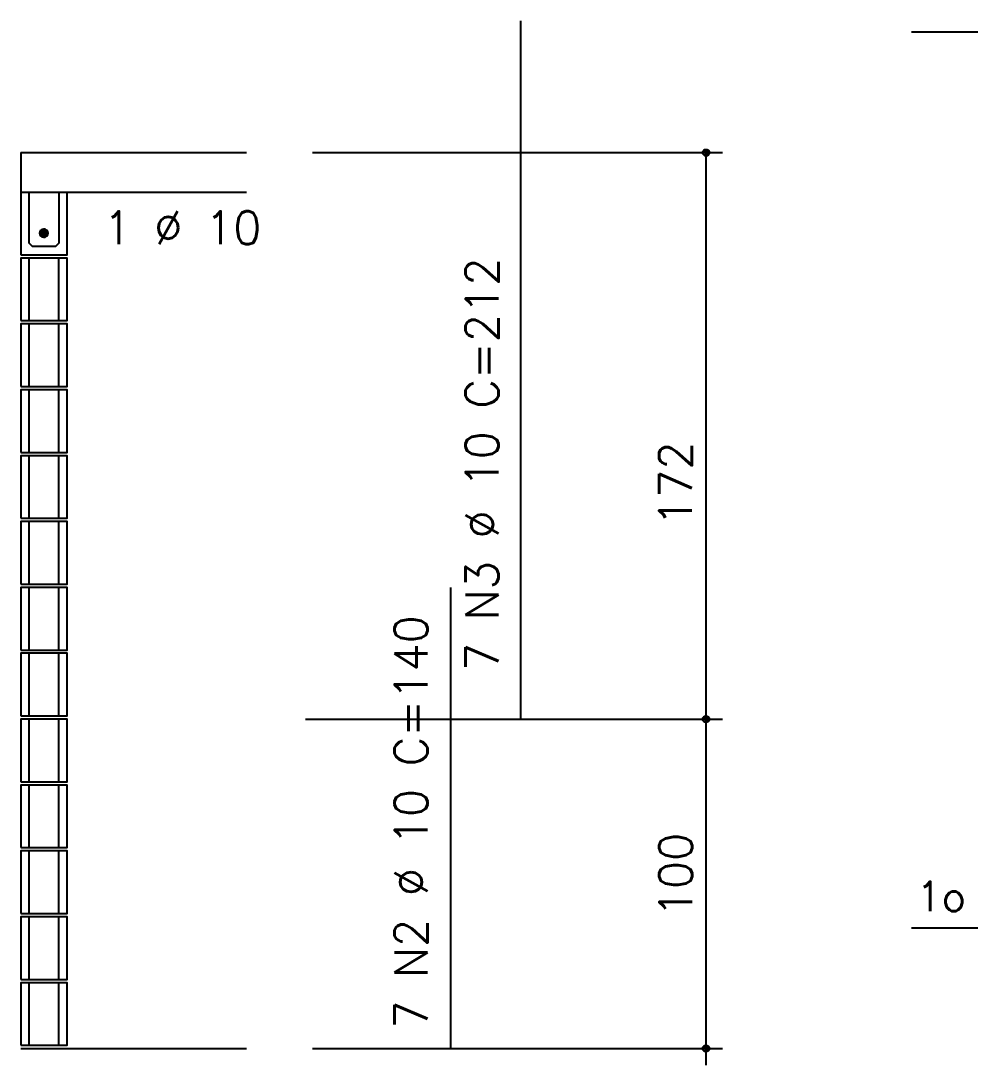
# Model space of a CAD drawing. Extents: x -2 to 121, y -2 to 61.
# Drawn here: x 38.55 to 44.31, y 29.79 to 36.13 of the extents above; entities that cross this region are included whole.
import ezdxf

# ---------------------------------------------------------------- set-up
doc = ezdxf.new("R2010")
doc.units = 0
doc.header["$MEASUREMENT"] = 0
for name, color, linetype in [('PENA_02', 2, 'CONTINUOUS'), ('PENA_03', 3, 'CONTINUOUS'), ('PENA_05', 5, 'CONTINUOUS')]:
    doc.layers.add(name, color=color, linetype=linetype)
doc.styles.get("Standard").update_dxf_attribs({"font": 'ROMANS.SHX'})

msp = doc.modelspace()

# ---------------------------------------------------------------- linework, layer by layer
at = {"layer": 'PENA_02', "linetype": 'Continuous'}
for centre, radius in [((42.709829, 35.328397), 0.02), ((42.709829, 35.328397), 0.01), ((42.709829, 31.888397), 0.02), ((42.709829, 31.888397), 0.01), ((42.709829, 29.888397), 0.02), ((42.709829, 29.888397), 0.01)]:
    msp.add_circle(centre, radius, dxfattribs=at)
at = {"layer": 'PENA_03', "linetype": 'Continuous'}
for p, q in [((45.356503, 36.060263), (43.956503, 36.060263)), ((38.549833, 35.328397), (38.549833, 34.708397)), ((38.549833, 35.328397), (39.920513, 35.328397)), ((40.320513, 35.328397), (42.809829, 35.328397)), ((42.709829, 29.787865), (42.709829, 35.328397)), ((38.549833, 35.088397), (39.920513, 35.088397)), ((38.599833, 34.308397), (38.599833, 34.688397)), ((38.779833, 34.308397), (38.779833, 34.688397)), ((38.599833, 33.908397), (38.599833, 34.288397)), ((38.779833, 33.908397), (38.779833, 34.288397)), ((38.599833, 33.508397), (38.599833, 33.888397)), ((38.779833, 33.508397), (38.779833, 33.888397)), ((38.599833, 33.108397), (38.599833, 33.488397)), ((38.779833, 33.108397), (38.779833, 33.488397)), ((38.599833, 32.708397), (38.599833, 33.088397)), ((38.779833, 32.708397), (38.779833, 33.088397)), ((38.599833, 32.308397), (38.599833, 32.688397)), ((38.779833, 32.308397), (38.779833, 32.688397)), ((38.599833, 31.908397), (38.599833, 32.288397)), ((38.779833, 31.908397), (38.779833, 32.288397)), ((38.599833, 31.508397), (38.599833, 31.888397)), ((38.779833, 31.508397), (38.779833, 31.888397)), ((40.278581, 31.888397), (42.809829, 31.888397)), ((38.599833, 31.108397), (38.599833, 31.488397)), ((38.779833, 31.108397), (38.779833, 31.488397)), ((38.599833, 30.708397), (38.599833, 31.088397)), ((38.779833, 30.708397), (38.779833, 31.088397)), ((38.599833, 30.308397), (38.599833, 30.688397)), ((38.779833, 30.308397), (38.779833, 30.688397)), ((45.356503, 30.620263), (43.956503, 30.620263)), ((38.599833, 29.908397), (38.599833, 30.288397)), ((38.779833, 29.908397), (38.779833, 30.288397)), ((38.549833, 29.888397), (39.920513, 29.888397)), ((40.320513, 29.888397), (42.809829, 29.888397))]:
    msp.add_line(p, q, dxfattribs=at)
for points in [[(38.549833, 34.708397), (38.829833, 34.708397), (38.829833, 35.088397)], [(38.779833, 35.088397), (38.779833, 34.778397), (38.759833, 34.758397), (38.619833, 34.758397), (38.599833, 34.778397), (38.599833, 35.088397)], [(38.714382, 34.839388), (38.712221, 34.849556), (38.70611, 34.857966), (38.697108, 34.863164), (38.686769, 34.864251), (38.676882, 34.861038), (38.669157, 34.854082), (38.664929, 34.844585), (38.664929, 34.83419), (38.669157, 34.824693), (38.676882, 34.817737), (38.686769, 34.814524), (38.697108, 34.815611), (38.70611, 34.820809), (38.712221, 34.829219), (38.714382, 34.839388)], [(38.549833, 34.308397), (38.829833, 34.308397), (38.829833, 34.688397), (38.549833, 34.688397), (38.549833, 34.308397)], [(38.549833, 33.908397), (38.829833, 33.908397), (38.829833, 34.288397), (38.549833, 34.288397), (38.549833, 33.908397)], [(38.549833, 33.508397), (38.829833, 33.508397), (38.829833, 33.888397), (38.549833, 33.888397), (38.549833, 33.508397)], [(38.549833, 33.108397), (38.829833, 33.108397), (38.829833, 33.488397), (38.549833, 33.488397), (38.549833, 33.108397)], [(38.549833, 32.708397), (38.829833, 32.708397), (38.829833, 33.088397), (38.549833, 33.088397), (38.549833, 32.708397)], [(38.549833, 32.308397), (38.829833, 32.308397), (38.829833, 32.688397), (38.549833, 32.688397), (38.549833, 32.308397)], [(38.549833, 31.908397), (38.829833, 31.908397), (38.829833, 32.288397), (38.549833, 32.288397), (38.549833, 31.908397)], [(38.549833, 31.508397), (38.829833, 31.508397), (38.829833, 31.888397), (38.549833, 31.888397), (38.549833, 31.508397)], [(38.549833, 31.108397), (38.829833, 31.108397), (38.829833, 31.488397), (38.549833, 31.488397), (38.549833, 31.108397)], [(38.549833, 30.708397), (38.829833, 30.708397), (38.829833, 31.088397), (38.549833, 31.088397), (38.549833, 30.708397)], [(38.549833, 30.308397), (38.829833, 30.308397), (38.829833, 30.688397), (38.549833, 30.688397), (38.549833, 30.308397)], [(38.549833, 29.908397), (38.829833, 29.908397), (38.829833, 30.288397), (38.549833, 30.288397), (38.549833, 29.908397)]]:
    msp.add_lwpolyline(points, dxfattribs=at)
msp.add_circle((38.689382, 34.839388), 0.025, dxfattribs=at)
for points in [[(38.714382, 34.839388), (38.669157, 34.854082), (38.664929, 34.844585)], [(38.714382, 34.839388), (38.664929, 34.844585), (38.664929, 34.83419)], [(38.714382, 34.839388), (38.664929, 34.83419), (38.669157, 34.824693)], [(38.714382, 34.839388), (38.676882, 34.861038), (38.66589, 34.847938)], [(38.714382, 34.839388), (38.66589, 34.847938), (38.66589, 34.830837)], [(38.714382, 34.839388), (38.66589, 34.830837), (38.676882, 34.817737)], [(38.714382, 34.839388), (38.676882, 34.861038), (38.669157, 34.854082)], [(38.714382, 34.839388), (38.669157, 34.824693), (38.676882, 34.817737)], [(38.714382, 34.839388), (38.686769, 34.864251), (38.676882, 34.861038)], [(38.714382, 34.839388), (38.693723, 34.864008), (38.676882, 34.861038)], [(38.714382, 34.839388), (38.676882, 34.817737), (38.693723, 34.814767)], [(38.714382, 34.839388), (38.676882, 34.817737), (38.686769, 34.814524)], [(38.714382, 34.839388), (38.697108, 34.863164), (38.686769, 34.864251)], [(38.714382, 34.839388), (38.686769, 34.814524), (38.697108, 34.815611)], [(38.714382, 34.839388), (38.708533, 34.855457), (38.693723, 34.864008)], [(38.714382, 34.839388), (38.693723, 34.814767), (38.708533, 34.823318)], [(38.714382, 34.839388), (38.70611, 34.857966), (38.697108, 34.863164)], [(38.714382, 34.839388), (38.697108, 34.815611), (38.70611, 34.820809)], [(38.714382, 34.839388), (38.712221, 34.849556), (38.70611, 34.857966)], [(38.714382, 34.839388), (38.70611, 34.820809), (38.712221, 34.829219)], [(38.714382, 34.839388), (38.708533, 34.823318), (38.714382, 34.839388)], [(38.714382, 34.839388), (38.712221, 34.829219), (38.714382, 34.839388)]]:
    msp.add_solid(points, dxfattribs=at)
at = {"layer": 'PENA_05', "linetype": 'Continuous'}
for p, q in [((41.586078, 31.885475), (41.586078, 36.128397)), ((41.160154, 29.888397), (41.160154, 32.688397))]:
    msp.add_line(p, q, dxfattribs=at)

# ---------------------------------------------------------------- texts
at = {"layer": 'PENA_03', "linetype": 'Continuous'}
for s, height, p in [('1 %%c 10', 0.2, (39.050653, 34.772096)), ('1o PAV.', 0.18, (43.986774, 30.722136))]:
    msp.add_text(s, height=height, dxfattribs=at).set_placement(p)
for s, p in [('7 N3 %%c 10 C=212', (41.449902, 32.179692)), ('172', (42.624435, 33.060204)), ('7 N2 %%c 10 C=140', (41.018516, 30.007889)), ('100', (42.62605, 30.684645))]:
    msp.add_text(s, height=0.2, rotation=90, dxfattribs=at).set_placement(p)

doc.saveas('drawing.dxf')
